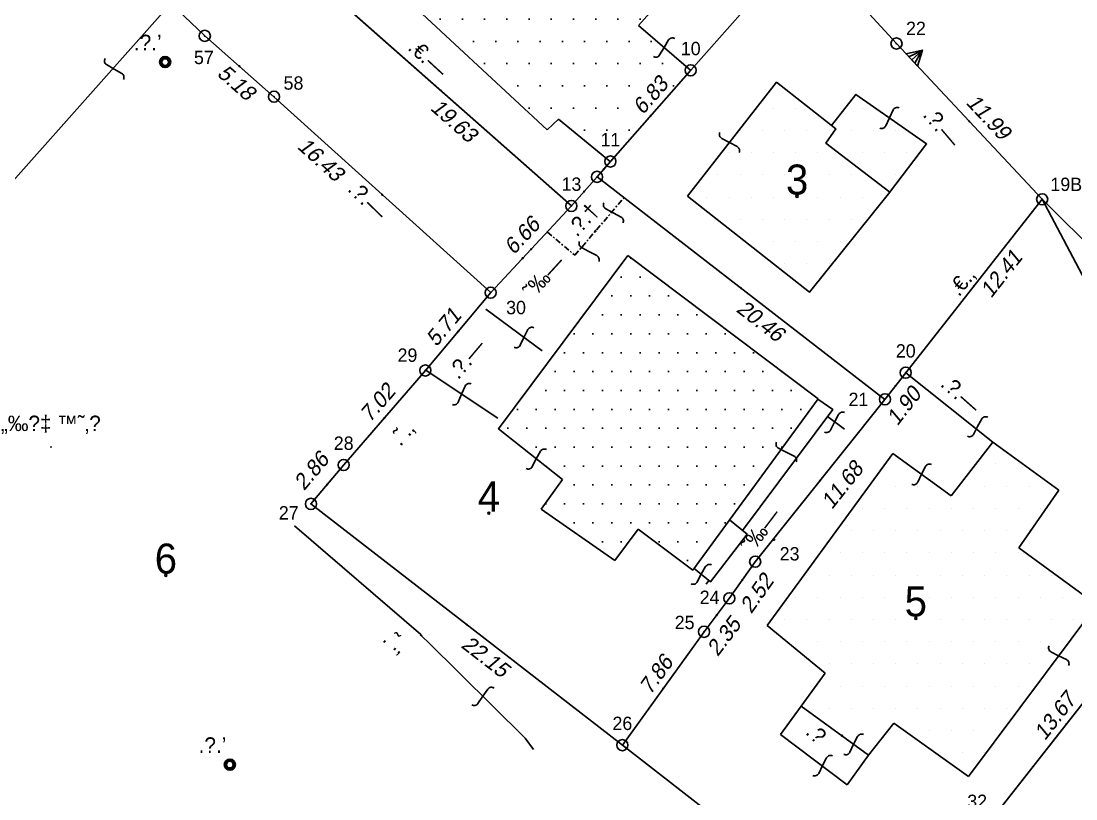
# Model space of a CAD drawing. Header units: millimetres. Extents: x 199486 to 200356, y 746544 to 746866.
# Drawn here: x 200151.8 to 200211.2, y 746710.3 to 746754 of the extents above; entities that cross this region are included whole.
import ezdxf
from ezdxf.enums import TextEntityAlignment as Align

# ---------------------------------------------------------------- set-up
doc = ezdxf.new("R2010")
doc.units = ezdxf.units.MM
doc.header["$LTSCALE"] = 3
doc.linetypes.add('ACAD_ISO10W100', pattern=[18, 12, -3, 0, -3])
doc.linetypes.add('DASHED2', pattern=[0.375, 0.25, -0.125])
for name, color, linetype in [('C1603_1', 7, 'Continuous'), ('C1609_1', 52, 'Continuous'), ('C1611_1', 6, 'Continuous'), ('C1650', 7, 'Continuous'), ('C1650_0_1', 1, 'Continuous'), ('C1660_1', 240, 'Continuous'), ('C1690', 7, 'Continuous'), ('M1916', 9, 'ACAD_ISO10W100'), ('M2200', 80, 'Continuous'), ('M2299', 80, 'Continuous'), ('M2430', 9, 'Continuous'), ('M2602', 9, 'Continuous'), ('M2603', 9, 'Continuous'), ('M2605', 9, 'Continuous'), ('M4402', 9, 'Continuous')]:
    doc.layers.add(name, color=color, linetype=linetype)
doc.styles.add('HANIT_TEXT', font='hebtxt')
doc.styles.add('HEBTXT', font='hebtxt')
doc.styles.add('HEBTXT2', font='HEBTXT')
doc.styles.add('TAZAR_HEBTXT', font='HEBTXT')

# ---------------------------------------------------------------- blocks, each defined once
blk = doc.blocks.new('M2605_P')
at = {"style": 'HANIT_TEXT'}
blk.add_attdef('NAME', text='', height=1.389, rotation=0, dxfattribs=at).set_placement((0, 0.5), align=Align.BOTTOM_CENTER)
blk.add_attdef('HEIGHT', text='', height=1.6, rotation=0, dxfattribs=at).set_placement((0, -1), align=Align.TOP_CENTER)
at = {"style": 'HANIT_TEXT', "flags": 1}
blk.add_attdef('MARK', text='', height=1.6, rotation=0, dxfattribs=at).set_placement((0, -3), align=Align.TOP_CENTER)
blk = doc.blocks.new('C1692')
at = {"color": 255}
blk.add_circle((0, 0), 0.05, dxfattribs=at)
at = {"style": 'HEBTXT2'}
blk.add_attdef('TEXT', text='', height=1.4, dxfattribs=at).set_placement((0, 1.5), align=Align.MIDDLE)
blk = doc.blocks.new('*X70')
at = {"color": 0}
for p, q in [((200198.125, 746738.75), (200198.125, 746738.75)), ((200197.5, 746737.5), (200197.5, 746737.5)), ((200198.75, 746737.5), (200198.75, 746737.5)), ((200200, 746737.5), (200200, 746737.5)), ((200198.125, 746736.25), (200198.125, 746736.25)), ((200199.375, 746736.25), (200199.375, 746736.25)), ((200200.625, 746736.25), (200200.625, 746736.25)), ((200200, 746735), (200200, 746735))]:
    blk.add_line(p, q, dxfattribs=at)
blk = doc.blocks.new('*X72')
at = {"color": 0}
for p, q in [((200195.625, 746721.25), (200195.625, 746721.25)), ((200195, 746720), (200195, 746720))]:
    blk.add_line(p, q, dxfattribs=at)
blk = doc.blocks.new('*X77')
at = {"color": 0}
for p, q in [((200193.125, 746738.75), (200193.125, 746738.75)), ((200194.375, 746738.75), (200194.375, 746738.75)), ((200191.25, 746737.5), (200191.25, 746737.5)), ((200192.5, 746737.5), (200192.5, 746737.5)), ((200193.75, 746737.5), (200193.75, 746737.5)), ((200195, 746737.5), (200195, 746737.5)), ((200196.25, 746737.5), (200196.25, 746737.5)), ((200190.625, 746736.25), (200190.625, 746736.25)), ((200191.875, 746736.25), (200191.875, 746736.25)), ((200193.125, 746736.25), (200193.125, 746736.25)), ((200194.375, 746736.25), (200194.375, 746736.25)), ((200195.625, 746736.25), (200195.625, 746736.25)), ((200190, 746735), (200190, 746735)), ((200191.25, 746735), (200191.25, 746735)), ((200192.5, 746735), (200192.5, 746735)), ((200193.75, 746735), (200193.75, 746735)), ((200195, 746735), (200195, 746735)), ((200196.25, 746735), (200196.25, 746735)), ((200197.5, 746735), (200197.5, 746735)), ((200189.375, 746733.75), (200189.375, 746733.75)), ((200190.625, 746733.75), (200190.625, 746733.75)), ((200191.875, 746733.75), (200191.875, 746733.75)), ((200193.125, 746733.75), (200193.125, 746733.75)), ((200194.375, 746733.75), (200194.375, 746733.75)), ((200195.625, 746733.75), (200195.625, 746733.75)), ((200196.875, 746733.75), (200196.875, 746733.75)), ((200198.125, 746733.75), (200198.125, 746733.75)), ((200199.375, 746733.75), (200199.375, 746733.75)), ((200190, 746732.5), (200190, 746732.5)), ((200191.25, 746732.5), (200191.25, 746732.5)), ((200192.5, 746732.5), (200192.5, 746732.5)), ((200193.75, 746732.5), (200193.75, 746732.5)), ((200195, 746732.5), (200195, 746732.5)), ((200196.25, 746732.5), (200196.25, 746732.5)), ((200197.5, 746732.5), (200197.5, 746732.5)), ((200191.875, 746731.25), (200191.875, 746731.25)), ((200193.125, 746731.25), (200193.125, 746731.25)), ((200194.375, 746731.25), (200194.375, 746731.25)), ((200195.625, 746731.25), (200195.625, 746731.25)), ((200196.875, 746731.25), (200196.875, 746731.25)), ((200193.75, 746730), (200193.75, 746730)), ((200195, 746730), (200195, 746730)), ((200196.25, 746730), (200196.25, 746730))]:
    blk.add_line(p, q, dxfattribs=at)
blk = doc.blocks.new('*X85')
at = {"color": 0}
for p, q in [((200200.625, 746718.75), (200200.625, 746718.75)), ((200205.625, 746718.75), (200205.625, 746718.75)), ((200206.875, 746718.75), (200206.875, 746718.75)), ((200198.75, 746717.5), (200198.75, 746717.5)), ((200200, 746717.5), (200200, 746717.5)), ((200201.25, 746717.5), (200201.25, 746717.5)), ((200203.75, 746717.5), (200203.75, 746717.5)), ((200205, 746717.5), (200205, 746717.5)), ((200206.25, 746717.5), (200206.25, 746717.5)), ((200207.5, 746717.5), (200207.5, 746717.5)), ((200208.75, 746717.5), (200208.75, 746717.5)), ((200198.125, 746716.25), (200198.125, 746716.25)), ((200199.375, 746716.25), (200199.375, 746716.25)), ((200200.625, 746716.25), (200200.625, 746716.25)), ((200201.875, 746716.25), (200201.875, 746716.25)), ((200203.125, 746716.25), (200203.125, 746716.25)), ((200204.375, 746716.25), (200204.375, 746716.25)), ((200205.625, 746716.25), (200205.625, 746716.25)), ((200206.875, 746716.25), (200206.875, 746716.25)), ((200208.125, 746716.25), (200208.125, 746716.25)), ((200197.5, 746715), (200197.5, 746715)), ((200198.75, 746715), (200198.75, 746715)), ((200200, 746715), (200200, 746715)), ((200201.25, 746715), (200201.25, 746715)), ((200202.5, 746715), (200202.5, 746715)), ((200203.75, 746715), (200203.75, 746715)), ((200205, 746715), (200205, 746715)), ((200206.25, 746715), (200206.25, 746715)), ((200207.5, 746715), (200207.5, 746715)), ((200196.875, 746713.75), (200196.875, 746713.75)), ((200198.125, 746713.75), (200198.125, 746713.75)), ((200199.375, 746713.75), (200199.375, 746713.75)), ((200200.625, 746713.75), (200200.625, 746713.75)), ((200201.875, 746713.75), (200201.875, 746713.75)), ((200203.125, 746713.75), (200203.125, 746713.75)), ((200204.375, 746713.75), (200204.375, 746713.75)), ((200205.625, 746713.75), (200205.625, 746713.75)), ((200206.875, 746713.75), (200206.875, 746713.75)), ((200195, 746712.5), (200195, 746712.5)), ((200196.25, 746712.5), (200196.25, 746712.5)), ((200197.5, 746712.5), (200197.5, 746712.5)), ((200198.75, 746712.5), (200198.75, 746712.5)), ((200200, 746712.5), (200200, 746712.5)), ((200201.25, 746712.5), (200201.25, 746712.5)), ((200202.5, 746712.5), (200202.5, 746712.5)), ((200203.75, 746712.5), (200203.75, 746712.5)), ((200205, 746712.5), (200205, 746712.5)), ((200206.25, 746712.5), (200206.25, 746712.5)), ((200207.5, 746712.5), (200207.5, 746712.5)), ((200208.75, 746712.5), (200208.75, 746712.5)), ((200194.375, 746711.25), (200194.375, 746711.25)), ((200195.625, 746711.25), (200195.625, 746711.25)), ((200196.875, 746711.25), (200196.875, 746711.25)), ((200198.125, 746711.25), (200198.125, 746711.25)), ((200199.375, 746711.25), (200199.375, 746711.25)), ((200200.625, 746711.25), (200200.625, 746711.25)), ((200201.875, 746711.25), (200201.875, 746711.25)), ((200203.125, 746711.25), (200203.125, 746711.25)), ((200204.375, 746711.25), (200204.375, 746711.25)), ((200205.625, 746711.25), (200205.625, 746711.25)), ((200206.875, 746711.25), (200206.875, 746711.25)), ((200208.125, 746711.25), (200208.125, 746711.25)), ((200209.375, 746711.25), (200209.375, 746711.25)), ((200210.625, 746711.25), (200210.625, 746711.25)), ((200193.75, 746710), (200193.75, 746710)), ((200195, 746710), (200195, 746710)), ((200196.25, 746710), (200196.25, 746710)), ((200197.5, 746710), (200197.5, 746710)), ((200198.75, 746710), (200198.75, 746710)), ((200200, 746710), (200200, 746710)), ((200201.25, 746710), (200201.25, 746710)), ((200202.5, 746710), (200202.5, 746710)), ((200203.75, 746710), (200203.75, 746710)), ((200205, 746710), (200205, 746710)), ((200206.25, 746710), (200206.25, 746710)), ((200207.5, 746710), (200207.5, 746710)), ((200208.75, 746710), (200208.75, 746710)), ((200210, 746710), (200210, 746710)), ((200194.375, 746708.75), (200194.375, 746708.75)), ((200195.625, 746708.75), (200195.625, 746708.75)), ((200196.875, 746708.75), (200196.875, 746708.75)), ((200198.125, 746708.75), (200198.125, 746708.75)), ((200199.375, 746708.75), (200199.375, 746708.75)), ((200200.625, 746708.75), (200200.625, 746708.75)), ((200201.875, 746708.75), (200201.875, 746708.75)), ((200203.125, 746708.75), (200203.125, 746708.75)), ((200204.375, 746708.75), (200204.375, 746708.75)), ((200205.625, 746708.75), (200205.625, 746708.75)), ((200206.875, 746708.75), (200206.875, 746708.75)), ((200208.125, 746708.75), (200208.125, 746708.75)), ((200209.375, 746708.75), (200209.375, 746708.75)), ((200196.25, 746707.5), (200196.25, 746707.5)), ((200197.5, 746707.5), (200197.5, 746707.5)), ((200198.75, 746707.5), (200198.75, 746707.5)), ((200200, 746707.5), (200200, 746707.5)), ((200201.25, 746707.5), (200201.25, 746707.5)), ((200202.5, 746707.5), (200202.5, 746707.5)), ((200203.75, 746707.5), (200203.75, 746707.5)), ((200205, 746707.5), (200205, 746707.5)), ((200206.25, 746707.5), (200206.25, 746707.5)), ((200207.5, 746707.5), (200207.5, 746707.5)), ((200208.75, 746707.5), (200208.75, 746707.5)), ((200195.625, 746706.25), (200195.625, 746706.25)), ((200196.875, 746706.25), (200196.875, 746706.25)), ((200198.125, 746706.25), (200198.125, 746706.25)), ((200199.375, 746706.25), (200199.375, 746706.25)), ((200200.625, 746706.25), (200200.625, 746706.25)), ((200201.875, 746706.25), (200201.875, 746706.25)), ((200203.125, 746706.25), (200203.125, 746706.25)), ((200204.375, 746706.25), (200204.375, 746706.25)), ((200205.625, 746706.25), (200205.625, 746706.25)), ((200206.875, 746706.25), (200206.875, 746706.25)), ((200196.25, 746705), (200196.25, 746705)), ((200197.5, 746705), (200197.5, 746705)), ((200198.75, 746705), (200198.75, 746705)), ((200200, 746705), (200200, 746705)), ((200201.25, 746705), (200201.25, 746705)), ((200202.5, 746705), (200202.5, 746705)), ((200203.75, 746705), (200203.75, 746705)), ((200205, 746705), (200205, 746705)), ((200206.25, 746705), (200206.25, 746705)), ((200198.125, 746703.75), (200198.125, 746703.75)), ((200200.625, 746703.75), (200200.625, 746703.75)), ((200201.875, 746703.75), (200201.875, 746703.75)), ((200203.125, 746703.75), (200203.125, 746703.75)), ((200204.375, 746703.75), (200204.375, 746703.75)), ((200205.625, 746703.75), (200205.625, 746703.75)), ((200202.5, 746702.5), (200202.5, 746702.5)), ((200203.75, 746702.5), (200203.75, 746702.5)), ((200205, 746702.5), (200205, 746702.5))]:
    blk.add_line(p, q, dxfattribs=at)
blk = doc.blocks.new('*X31')
at = {"color": 0}
for p, q in [((200198.125, 746738.75), (200198.125, 746738.75)), ((200197.5, 746737.5), (200197.5, 746737.5)), ((200198.75, 746737.5), (200198.75, 746737.5)), ((200200, 746737.5), (200200, 746737.5)), ((200198.125, 746736.25), (200198.125, 746736.25)), ((200199.375, 746736.25), (200199.375, 746736.25)), ((200200.625, 746736.25), (200200.625, 746736.25)), ((200200, 746735), (200200, 746735))]:
    blk.add_line(p, q, dxfattribs=at)
blk = doc.blocks.new('*X33')
at = {"color": 0}
for p, q in [((200195.625, 746721.25), (200195.625, 746721.25)), ((200195, 746720), (200195, 746720))]:
    blk.add_line(p, q, dxfattribs=at)
blk = doc.blocks.new('*X35')
at = {"color": 0}
for p, q in [((200193.125, 746738.75), (200193.125, 746738.75)), ((200194.375, 746738.75), (200194.375, 746738.75)), ((200191.25, 746737.5), (200191.25, 746737.5)), ((200192.5, 746737.5), (200192.5, 746737.5)), ((200193.75, 746737.5), (200193.75, 746737.5)), ((200195, 746737.5), (200195, 746737.5)), ((200196.25, 746737.5), (200196.25, 746737.5)), ((200190.625, 746736.25), (200190.625, 746736.25)), ((200191.875, 746736.25), (200191.875, 746736.25)), ((200193.125, 746736.25), (200193.125, 746736.25)), ((200194.375, 746736.25), (200194.375, 746736.25)), ((200195.625, 746736.25), (200195.625, 746736.25)), ((200190, 746735), (200190, 746735)), ((200191.25, 746735), (200191.25, 746735)), ((200192.5, 746735), (200192.5, 746735)), ((200193.75, 746735), (200193.75, 746735)), ((200195, 746735), (200195, 746735)), ((200196.25, 746735), (200196.25, 746735)), ((200197.5, 746735), (200197.5, 746735)), ((200189.375, 746733.75), (200189.375, 746733.75)), ((200190.625, 746733.75), (200190.625, 746733.75)), ((200191.875, 746733.75), (200191.875, 746733.75)), ((200193.125, 746733.75), (200193.125, 746733.75)), ((200194.375, 746733.75), (200194.375, 746733.75)), ((200195.625, 746733.75), (200195.625, 746733.75)), ((200196.875, 746733.75), (200196.875, 746733.75)), ((200198.125, 746733.75), (200198.125, 746733.75)), ((200199.375, 746733.75), (200199.375, 746733.75)), ((200190, 746732.5), (200190, 746732.5)), ((200191.25, 746732.5), (200191.25, 746732.5)), ((200192.5, 746732.5), (200192.5, 746732.5)), ((200193.75, 746732.5), (200193.75, 746732.5)), ((200195, 746732.5), (200195, 746732.5)), ((200196.25, 746732.5), (200196.25, 746732.5)), ((200197.5, 746732.5), (200197.5, 746732.5)), ((200191.875, 746731.25), (200191.875, 746731.25)), ((200193.125, 746731.25), (200193.125, 746731.25)), ((200194.375, 746731.25), (200194.375, 746731.25)), ((200195.625, 746731.25), (200195.625, 746731.25)), ((200196.875, 746731.25), (200196.875, 746731.25)), ((200193.75, 746730), (200193.75, 746730)), ((200195, 746730), (200195, 746730)), ((200196.25, 746730), (200196.25, 746730))]:
    blk.add_line(p, q, dxfattribs=at)
blk = doc.blocks.new('*X42')
at = {"color": 0}
for p, q in [((200200.625, 746718.75), (200200.625, 746718.75)), ((200205.625, 746718.75), (200205.625, 746718.75)), ((200206.875, 746718.75), (200206.875, 746718.75)), ((200198.75, 746717.5), (200198.75, 746717.5)), ((200200, 746717.5), (200200, 746717.5)), ((200201.25, 746717.5), (200201.25, 746717.5)), ((200203.75, 746717.5), (200203.75, 746717.5)), ((200205, 746717.5), (200205, 746717.5)), ((200206.25, 746717.5), (200206.25, 746717.5)), ((200207.5, 746717.5), (200207.5, 746717.5)), ((200208.75, 746717.5), (200208.75, 746717.5)), ((200198.125, 746716.25), (200198.125, 746716.25)), ((200199.375, 746716.25), (200199.375, 746716.25)), ((200200.625, 746716.25), (200200.625, 746716.25)), ((200201.875, 746716.25), (200201.875, 746716.25)), ((200203.125, 746716.25), (200203.125, 746716.25)), ((200204.375, 746716.25), (200204.375, 746716.25)), ((200205.625, 746716.25), (200205.625, 746716.25)), ((200206.875, 746716.25), (200206.875, 746716.25)), ((200208.125, 746716.25), (200208.125, 746716.25)), ((200197.5, 746715), (200197.5, 746715)), ((200198.75, 746715), (200198.75, 746715)), ((200200, 746715), (200200, 746715)), ((200201.25, 746715), (200201.25, 746715)), ((200202.5, 746715), (200202.5, 746715)), ((200203.75, 746715), (200203.75, 746715)), ((200205, 746715), (200205, 746715)), ((200206.25, 746715), (200206.25, 746715)), ((200207.5, 746715), (200207.5, 746715)), ((200196.875, 746713.75), (200196.875, 746713.75)), ((200198.125, 746713.75), (200198.125, 746713.75)), ((200199.375, 746713.75), (200199.375, 746713.75)), ((200200.625, 746713.75), (200200.625, 746713.75)), ((200201.875, 746713.75), (200201.875, 746713.75)), ((200203.125, 746713.75), (200203.125, 746713.75)), ((200204.375, 746713.75), (200204.375, 746713.75)), ((200205.625, 746713.75), (200205.625, 746713.75)), ((200206.875, 746713.75), (200206.875, 746713.75)), ((200195, 746712.5), (200195, 746712.5)), ((200196.25, 746712.5), (200196.25, 746712.5)), ((200197.5, 746712.5), (200197.5, 746712.5)), ((200198.75, 746712.5), (200198.75, 746712.5)), ((200200, 746712.5), (200200, 746712.5)), ((200201.25, 746712.5), (200201.25, 746712.5)), ((200202.5, 746712.5), (200202.5, 746712.5)), ((200203.75, 746712.5), (200203.75, 746712.5)), ((200205, 746712.5), (200205, 746712.5)), ((200206.25, 746712.5), (200206.25, 746712.5)), ((200207.5, 746712.5), (200207.5, 746712.5)), ((200208.75, 746712.5), (200208.75, 746712.5)), ((200194.375, 746711.25), (200194.375, 746711.25)), ((200195.625, 746711.25), (200195.625, 746711.25)), ((200196.875, 746711.25), (200196.875, 746711.25)), ((200198.125, 746711.25), (200198.125, 746711.25)), ((200199.375, 746711.25), (200199.375, 746711.25)), ((200200.625, 746711.25), (200200.625, 746711.25)), ((200201.875, 746711.25), (200201.875, 746711.25)), ((200203.125, 746711.25), (200203.125, 746711.25)), ((200204.375, 746711.25), (200204.375, 746711.25)), ((200205.625, 746711.25), (200205.625, 746711.25)), ((200206.875, 746711.25), (200206.875, 746711.25)), ((200208.125, 746711.25), (200208.125, 746711.25)), ((200209.375, 746711.25), (200209.375, 746711.25)), ((200210.625, 746711.25), (200210.625, 746711.25)), ((200193.75, 746710), (200193.75, 746710)), ((200195, 746710), (200195, 746710)), ((200196.25, 746710), (200196.25, 746710)), ((200197.5, 746710), (200197.5, 746710)), ((200198.75, 746710), (200198.75, 746710)), ((200200, 746710), (200200, 746710)), ((200201.25, 746710), (200201.25, 746710)), ((200202.5, 746710), (200202.5, 746710)), ((200203.75, 746710), (200203.75, 746710)), ((200205, 746710), (200205, 746710)), ((200206.25, 746710), (200206.25, 746710)), ((200207.5, 746710), (200207.5, 746710)), ((200208.75, 746710), (200208.75, 746710)), ((200210, 746710), (200210, 746710)), ((200194.375, 746708.75), (200194.375, 746708.75)), ((200195.625, 746708.75), (200195.625, 746708.75)), ((200196.875, 746708.75), (200196.875, 746708.75)), ((200198.125, 746708.75), (200198.125, 746708.75)), ((200199.375, 746708.75), (200199.375, 746708.75)), ((200200.625, 746708.75), (200200.625, 746708.75)), ((200201.875, 746708.75), (200201.875, 746708.75)), ((200203.125, 746708.75), (200203.125, 746708.75)), ((200204.375, 746708.75), (200204.375, 746708.75)), ((200205.625, 746708.75), (200205.625, 746708.75)), ((200206.875, 746708.75), (200206.875, 746708.75)), ((200208.125, 746708.75), (200208.125, 746708.75)), ((200209.375, 746708.75), (200209.375, 746708.75)), ((200196.25, 746707.5), (200196.25, 746707.5)), ((200197.5, 746707.5), (200197.5, 746707.5)), ((200198.75, 746707.5), (200198.75, 746707.5)), ((200200, 746707.5), (200200, 746707.5)), ((200201.25, 746707.5), (200201.25, 746707.5)), ((200202.5, 746707.5), (200202.5, 746707.5)), ((200203.75, 746707.5), (200203.75, 746707.5)), ((200205, 746707.5), (200205, 746707.5)), ((200206.25, 746707.5), (200206.25, 746707.5)), ((200207.5, 746707.5), (200207.5, 746707.5)), ((200208.75, 746707.5), (200208.75, 746707.5)), ((200195.625, 746706.25), (200195.625, 746706.25)), ((200196.875, 746706.25), (200196.875, 746706.25)), ((200198.125, 746706.25), (200198.125, 746706.25)), ((200199.375, 746706.25), (200199.375, 746706.25)), ((200200.625, 746706.25), (200200.625, 746706.25)), ((200201.875, 746706.25), (200201.875, 746706.25)), ((200203.125, 746706.25), (200203.125, 746706.25)), ((200204.375, 746706.25), (200204.375, 746706.25)), ((200205.625, 746706.25), (200205.625, 746706.25)), ((200206.875, 746706.25), (200206.875, 746706.25)), ((200196.25, 746705), (200196.25, 746705)), ((200197.5, 746705), (200197.5, 746705)), ((200198.75, 746705), (200198.75, 746705)), ((200200, 746705), (200200, 746705)), ((200201.25, 746705), (200201.25, 746705)), ((200202.5, 746705), (200202.5, 746705)), ((200203.75, 746705), (200203.75, 746705)), ((200205, 746705), (200205, 746705)), ((200206.25, 746705), (200206.25, 746705)), ((200198.125, 746703.75), (200198.125, 746703.75)), ((200200.625, 746703.75), (200200.625, 746703.75)), ((200201.875, 746703.75), (200201.875, 746703.75)), ((200203.125, 746703.75), (200203.125, 746703.75)), ((200204.375, 746703.75), (200204.375, 746703.75)), ((200205.625, 746703.75), (200205.625, 746703.75)), ((200202.5, 746702.5), (200202.5, 746702.5)), ((200203.75, 746702.5), (200203.75, 746702.5)), ((200205, 746702.5), (200205, 746702.5))]:
    blk.add_line(p, q, dxfattribs=at)
blk = doc.blocks.new('C1690')
blk.add_lwpolyline([(0.211, 1.231, 0.414214), (-0.119, 0.772), (0.007, 0), (0.154, -0.774, -0.414214), (-0.163, -1.243)], format="xyb")
blk = doc.blocks.new('C1603')
at = {"color": 255}
blk.add_circle((0, 0), 0.1, dxfattribs=at)
at = {"style": 'HEBTXT2', "width": 3}
blk.add_attdef('CROSS', text='', height=4, dxfattribs=at).set_placement((0, 1.5), align=Align.MIDDLE)
at = {"style": 'HEBTXT2'}
blk.add_attdef('PARCEL_NAME', text='', height=2.7, dxfattribs=at).set_placement((0, 1.5), align=Align.MIDDLE)
at = {"style": 'HEBTXT2', "flags": 1}
for tag, p in [('GUSH', (0, -1)), ('PARCEL_STATUS', (0, -2.5)), ('PARCEL_SOURCE', (0, -4)), ('LEGAL_AREA', (0, -5.5)), ('CALC_AREA', (0, -7)), ('PARCEL_PREVIOUS', (0, -8.5)), ('GUSH_PREVIOUS', (0, -10)), ('TABA_PLAN', (0, -11.5)), ('TABA_MIGRASH', (0, -13)), ('TABA_YEUD', (0, -14.5)), ('COMMENT', (0, -16))]:
    blk.add_attdef(tag, text='', height=1, dxfattribs=at).set_placement(p, align=Align.MIDDLE)
blk = doc.blocks.new('M2602_P')
at = {"style": 'HANIT_TEXT'}
blk.add_attdef('NAME', text='', height=1.389, dxfattribs=at).set_placement((0, 0.5), align=Align.BOTTOM_CENTER)
blk.add_attdef('HEIGHT', text='', height=1.6, dxfattribs=at).set_placement((0, -1), align=Align.TOP_CENTER)
at = {"style": 'HANIT_TEXT', "flags": 1}
blk.add_attdef('MARK', text='', height=1.6, dxfattribs=at).set_placement((0, -3), align=Align.TOP_CENTER)
blk = doc.blocks.new('M2603_P')
at = {"style": 'HANIT_TEXT'}
blk.add_attdef('NAME', text='', height=1.389, rotation=0, dxfattribs=at).set_placement((0, 0.5), align=Align.BOTTOM_CENTER)
blk.add_attdef('HEIGHT', text='', height=1.6, rotation=0, dxfattribs=at).set_placement((0, -1), align=Align.TOP_CENTER)
at = {"style": 'HANIT_TEXT', "flags": 1}
blk.add_attdef('MARK', text='', height=1.6, rotation=0, dxfattribs=at).set_placement((0, -3), align=Align.TOP_CENTER)
blk = doc.blocks.new('C1609')
blk.add_circle((0, 0), 0.04)
at = {"style": 'HEBTXT', "width": 10}
blk.add_attdef('CROSS', text='', height=1.4, dxfattribs=at).set_placement((0, 1.5), align=Align.CENTER)
at = {"style": 'HEBTXT'}
for tag in ['LEGAL_LENGTH', 'RADIUS']:
    blk.add_attdef(tag, text='', height=1.4, dxfattribs=at).set_placement((0, 1.5), align=Align.CENTER)
at = {"style": 'HEBTXT', "oblique": 12}
blk.add_attdef('CALC_LENGTH', text='', height=1.4, dxfattribs=at).set_placement((0, -1.5), align=Align.TOP_CENTER)
at = {"style": 'HEBTXT', "flags": 1}
for tag, p in [('LINE_NAME', (0, -4)), ('TOPO', (0, -5.5)), ('COMMENT', (0, -7))]:
    blk.add_attdef(tag, text='', height=1, dxfattribs=at).set_placement(p, align=Align.MIDDLE_CENTER)
blk = doc.blocks.new('M1502_P')
at = {"color": 255}
blk.add_point((0, 0), dxfattribs=at)
at = {"style": 'HANIT_TEXT', "flags": 1}
blk.add_attdef('NAME', text='', height=1.6, dxfattribs=at).set_placement((0, 0.5), align=Align.BOTTOM_CENTER)
at = {"style": 'HANIT_TEXT'}
blk.add_attdef('HEIGHT', text='', height=1.6, dxfattribs=at).set_placement((0, -1), align=Align.TOP_CENTER)
at = {"style": 'HANIT_TEXT', "flags": 1}
blk.add_attdef('MARK', text='', height=1.6, dxfattribs=at).set_placement((0, -3), align=Align.TOP_CENTER)
blk = doc.blocks.new('C1650_PLT')
for p, q in [((-0.043, 1.135), (-0.404, 0)), ((0, 1.21), (0, 0)), ((0.039, 1.122), (0.374, 0))]:
    blk.add_line(p, q)
blk.add_lwpolyline([(0.75, 0), (0, 1.299), (-0.75, 0)], close=True)
blk = doc.blocks.new('M4402_E')
for radius in [0.5, 0.45, 0.4, 0.35, 0.3]:
    blk.add_circle((0, 0), radius)
at = {"style": 'HANIT_TEXT'}
for tag, p in [('NAME', (0, -1)), ('HEIGHT', (0, -2.5))]:
    blk.add_attdef(tag, text='', height=1, dxfattribs=at).set_placement(p, align=Align.TOP_CENTER)
blk.add_attdef('DESC', text='', height=1, dxfattribs=at).set_placement((-1, -4), align=Align.TOP_RIGHT)
blk.add_attdef('MARK', text='', height=1, dxfattribs=at).set_placement((0, -4), align=Align.TOP_LEFT)
at = {"style": 'HANIT_TEXT', "flags": 1}
for tag, p in [('OWNER', (0, -5.5)), ('TYPE', (0, -7))]:
    blk.add_attdef(tag, text='', height=1, dxfattribs=at).set_placement(p, align=Align.TOP_CENTER)
blk = doc.blocks.new('C1611')
blk.add_circle((0, 0), 0.5)
at = {"color": 255}
blk.add_point((0, 0), dxfattribs=at)
at = {"style": 'HEBTXT2'}
blk.add_attdef('POINT_NAME', text='', height=1.5, dxfattribs=at).set_placement((0, 1.5), align=Align.BOTTOM_CENTER)
blk.add_attdef('MARK_DESC', text='', height=1.2, dxfattribs=at).set_placement((2, 0), align=Align.MIDDLE_LEFT)
at = {"style": 'HEBTXT2', "flags": 1}
for tag, p in [('MARK', (0, -2)), ('CLASS', (0, -3.5)), ('SOURCE', (0, -5)), ('TOPO', (0, -6.5)), ('HEIGHT', (0, -8)), ('COMMENT', (0, -9.5))]:
    blk.add_attdef(tag, text='', height=1, dxfattribs=at).set_placement(p, align=Align.MIDDLE)

msp = doc.modelspace()

# ---------------------------------------------------------------- hatches: boundary and pattern name
at = {"layer": 'M2200'}
h = msp.add_hatch(dxfattribs=at)
h.set_pattern_fill('DOTS', color=256, scale=17)
h.set_pattern_definition([(0, (1.0367, 10.3738), (0.53125, 1.0625), [0, -1.0625])])
h.paths.add_polyline_path([(200185.977, 746740.844), (200196.667, 746732.784), (200189.627, 746723.154), (200186.547, 746725.454), (200185.247, 746723.694), (200181.103, 746726.579), (200182.295, 746728.239), (200178.687, 746731.094)])
at = {"layer": 'M2299'}
h = msp.add_hatch(dxfattribs=at)
h.set_pattern_fill('DOTS', color=256, scale=20)
h.set_pattern_definition([(0, (1.0367, 10.3738), (0.625, 1.25), [0, -1.25])])
h.paths.add_polyline_path([(200190.697, 746758.404), (200178.677, 746768.684), (200174.587, 746764.214), (200173.527, 746764.994), (200171.797, 746762.944), (200172.757, 746761.984), (200171.252, 746760.253), (200171.254, 746760.252), (200171.252, 746760.253), (200169.858, 746758.651), (200181.437, 746747.894), (200182.077, 746748.504), (200184.753, 746746.311, -0.39743), (200185.179, 746746.366), (200189.292, 746751.007, -0.199936), (200189.2, 746751.229, -0.180506), (200189.276, 746751.433), (200186.577, 746753.774)])
h.paths.add_polyline_path([(200178.964, 746761.303), (200180.422, 746761.303), (200180.422, 746763.178), (200178.964, 746763.178)], flags=24)
h.paths.add_polyline_path([(200184.176, 746747.358), (200185.73, 746747.358), (200185.73, 746748.483), (200184.176, 746748.483)], flags=24)
h.paths.add_polyline_path([(200186.546, 746748.181), (200188.318, 746750.189), (200187.475, 746750.934), (200185.702, 746748.926)], flags=24)

# ---------------------------------------------------------------- linework, layer by layer
at = {"layer": 'C1650_0_1'}
for p, q in [((200195.849, 746758.436), (200201.077, 746752.754)), ((200201.077, 746752.754), (200209.271, 746743.999)), ((200218.381, 746726.749), (200209.271, 746743.999))]:
    msp.add_line(p, q, dxfattribs=at)
at = {"layer": 'C1660_1'}
for p, q in [((200195.849, 746758.436), (200189.506, 746751.249)), ((200182.797, 746743.624), (200168.084, 746756.624)), ((200160.271, 746754.999), (200162.177, 746753.186)), ((200162.177, 746753.186), (200166.067, 746749.764)), ((200189.506, 746751.249), (200184.99, 746746.124)), ((200166.067, 746749.764), (200178.256, 746738.749)), ((200184.99, 746746.124), (200184.24, 746745.259)), ((200184.24, 746745.259), (200182.797, 746743.624)), ((200200.427, 746732.749), (200184.24, 746745.259)), ((200201.599, 746734.249), (200209.271, 746743.999)), ((200182.797, 746743.624), (200178.256, 746738.749)), ((200178.256, 746738.749), (200174.584, 746734.374)), ((200174.584, 746734.374), (200169.99, 746729.061)), ((200200.427, 746732.749), (200201.599, 746734.249)), ((200200.427, 746732.749), (200193.131, 746723.624)), ((200168.146, 746726.874), (200169.99, 746729.061)), ((200185.662, 746713.311), (200168.146, 746726.874)), ((200193.131, 746723.624), (200191.677, 746721.561)), ((200191.677, 746721.561), (200190.257, 746719.684)), ((200185.662, 746713.311), (200190.257, 746719.684)), ((200206.412, 746709.124), (200214.849, 746719.874)), ((200200.834, 746701.561), (200185.662, 746713.311))]:
    msp.add_line(p, q, dxfattribs=at)
at = {"layer": 'M1916', "ltscale": 0.009}
for p, q in [((200182.987, 746740.854), (200185.755, 746744.087)), ((200181.443, 746742.151), (200182.987, 746740.854))]:
    msp.add_line(p, q, dxfattribs=at)
at = {"layer": 'M2200'}
for p, q in [((200169.858, 746758.651), (200181.437, 746747.894)), ((200186.577, 746753.774), (200190.697, 746758.404)), ((200189.512, 746751.229), (200186.577, 746753.774)), ((200181.437, 746747.894), (200182.077, 746748.504)), ((200182.077, 746748.504), (200184.995, 746746.113)), ((200185.977, 746740.844), (200196.667, 746732.784)), ((200196.667, 746732.784), (200189.627, 746723.154)), ((200206.487, 746730.344), (200204.147, 746727.324)), ((200210.207, 746727.654), (200206.487, 746730.344)), ((200200.867, 746729.714), (200193.807, 746720.044)), ((200204.147, 746727.324), (200200.867, 746729.714)), ((200182.295, 746728.239), (200181.103, 746726.579)), ((200207.967, 746724.404), (200210.207, 746727.654)), ((200185.247, 746723.694), (200181.103, 746726.579)), ((200186.547, 746725.454), (200185.247, 746723.694)), ((200189.627, 746723.154), (200186.547, 746725.454)), ((200212.337, 746721.204), (200207.967, 746724.404)), ((200190.377, 746722.364), (200190.533, 746722.569)), ((200205.137, 746711.554), (200212.337, 746721.204)), ((200193.807, 746720.044), (200197.067, 746717.364)), ((200197.067, 746717.364), (200195.719, 746715.511)), ((200195.719, 746715.511), (200194.554, 746713.905)), ((200195.719, 746715.511), (200199.511, 746712.742)), ((200199.511, 746712.742), (200200.921, 746714.552)), ((200200.921, 746714.552), (200205.137, 746711.554)), ((200194.554, 746713.905), (200198.303, 746711.082)), ((200198.303, 746711.082), (200199.511, 746712.742))]:
    msp.add_line(p, q, dxfattribs=at)
for points in [[(200189.317, 746744.174), (200194.337, 746750.574), (200197.667, 746747.954), (200197.107, 746747.144), (200200.707, 746744.394), (200196.177, 746738.774), (200189.317, 746744.174)], [(200189.317, 746744.174), (200194.337, 746750.574), (200197.667, 746747.954), (200197.107, 746747.144), (200200.707, 746744.394), (200196.177, 746738.774), (200189.317, 746744.174)], [(200197.415, 746748.151), (200198.797, 746749.894), (200202.767, 746747.114), (200200.687, 746744.374)], [(200197.415, 746748.151), (200198.797, 746749.894), (200202.767, 746747.114), (200200.687, 746744.374)], [(200182.295, 746728.239), (200178.687, 746731.094), (200185.977, 746740.844)], [(200192.416, 746725.386), (200197.497, 746732.174), (200196.65, 746732.76)], [(200192.416, 746725.386), (200197.497, 746732.174), (200196.65, 746732.76)], [(200191.69, 746725.976), (200192.677, 746725.174), (200190.627, 746722.494), (200189.695, 746723.247)], [(200191.69, 746725.976), (200192.677, 746725.174), (200190.627, 746722.494), (200189.695, 746723.247)]]:
    msp.add_lwpolyline(points, dxfattribs=at)
at = {"layer": 'M2602'}
for p, q in [((200181.147, 746735.484), (200177.987, 746737.814)), ((200174.577, 746734.404), (200178.667, 746731.694)), ((200198.157, 746731.074), (200197.206, 746731.785))]:
    msp.add_line(p, q, dxfattribs=at)
at = {"layer": 'M2602', "flags": 128}
msp.add_lwpolyline([(200182.797, 746743.624), (200168.084, 746756.624)], dxfattribs=at)
at = {"layer": 'M2602', "elevation": 100, "flags": 128}
for points in [[(200209.271, 746743.999), (200201.599, 746734.249)], [(200182.797, 746743.624), (200178.256, 746738.749)], [(200174.584, 746734.374), (200169.99, 746729.061)], [(200200.427, 746732.749), (200193.131, 746723.624)], [(200219.302, 746725.749), (200214.849, 746719.874), (200206.412, 746709.124)]]:
    msp.add_lwpolyline(points, dxfattribs=at)
at = {"layer": 'M2603'}
for p, q in [((200167.226, 746725.632), (200174.337, 746719.534)), ((200174.707, 746719.134), (200174.297, 746719.504)), ((200174.337, 746719.534), (200174.407, 746719.454)), ((200180.197, 746713.704), (200174.707, 746719.134)), ((200180.667, 746713.064), (200180.197, 746713.704))]:
    msp.add_line(p, q, dxfattribs=at)
at = {"layer": 'M2605'}
for p, q in [((200160.271, 746754.999), (200133.568, 746725.061)), ((200222.767, 746730.537), (200209.271, 746743.999)), ((200201.599, 746734.249), (200206.487, 746730.344))]:
    msp.add_line(p, q, dxfattribs=at)
at = {"layer": 'M2605', "flags": 128}
for points in [[(200209.271, 746743.999), (200201.077, 746752.754)], [(200166.067, 746749.764), (200178.256, 746738.749)]]:
    msp.add_lwpolyline(points, dxfattribs=at)

# ---------------------------------------------------------------- block references
at = {"layer": 'C1603_1'}
ref = msp.add_blockref('C1603', (200195.489, 746744.17), dxfattribs=dict(at, xscale=0.6250000000000002, yscale=0.6250000000000002, zscale=0.6250000000000002))
ref.add_attrib('PARCEL_NAME', '3', dxfattribs={"layer": '0', "height": 1.688, "style": 'TAZAR_HEBTXT'}).set_placement((200195.489, 746745.108), align=Align.MIDDLE)
ref = msp.add_blockref('C1603', (200178.153, 746726.351), dxfattribs=dict(at, xscale=0.6250000000000002, yscale=0.6250000000000002, zscale=0.6250000000000002))
ref.add_attrib('PARCEL_NAME', '4', dxfattribs={"layer": '0', "height": 1.688, "style": 'TAZAR_HEBTXT'}).set_placement((200178.153, 746727.289), align=Align.MIDDLE)
ref = msp.add_blockref('C1603', (200159.988, 746722.861), dxfattribs=dict(at, xscale=0.6250000000000002, yscale=0.6250000000000002, zscale=0.6250000000000002))
ref.add_attrib('PARCEL_NAME', '6', dxfattribs={"layer": '0', "height": 1.688, "style": 'TAZAR_HEBTXT'}).set_placement((200159.988, 746723.798), align=Align.MIDDLE)
ref = msp.add_blockref('C1603', (200202.165, 746720.441), dxfattribs=dict(at, xscale=0.6250000000000002, yscale=0.6250000000000002, zscale=0.6250000000000002))
ref.add_attrib('PARCEL_NAME', '5', dxfattribs={"layer": '0', "height": 1.688, "style": 'TAZAR_HEBTXT'}).set_placement((200202.165, 746721.379), align=Align.MIDDLE)
at = {"layer": 'C1609_1', "linetype": 'DASHED2'}
ref = msp.add_blockref('C1609', (200164.122, 746751.475), dxfattribs=dict(at, xscale=0.625, yscale=0.625, zscale=0.625, rotation=318.6536507753427))
ref.add_attrib('CALC_LENGTH', '5.18', dxfattribs={"layer": '0', "height": 0.875, "rotation": 318.65365, "style": 'HEBTXT2', "oblique": 12}).set_placement((200164.248, 746750.9), align=Align.TOP_CENTER)
ref = msp.add_blockref('C1609', (200187.248, 746748.686), dxfattribs=dict(at, xscale=0.625, yscale=0.625, zscale=0.625, rotation=48.61632954981646))
ref.add_attrib('CALC_LENGTH', '6.83', dxfattribs={"layer": '0', "height": 0.875, "rotation": 408.61633, "style": 'HEBTXT2', "oblique": 12}).set_placement((200186.901, 746750.134), align=Align.TOP_CENTER)
ref = msp.add_blockref('C1609', (200175.44, 746750.124), dxfattribs=dict(at, xscale=0.625, yscale=0.625, zscale=0.625, rotation=318.5372681439792))
ref.add_attrib('CALC_LENGTH', '19.63', dxfattribs={"layer": '0', "height": 0.875, "rotation": 318.53727, "style": 'HEBTXT2', "oblique": 12}).set_placement((200176.485, 746748.754), align=Align.TOP_CENTER)
ref = msp.add_blockref('C1609', (200205.174, 746748.376), dxfattribs=dict(at, xscale=0.6250000000000002, yscale=0.6250000000000002, zscale=0.6250000000000002, rotation=313.1056374198827))
ref.add_attrib('CALC_LENGTH', '11.99', dxfattribs={"layer": '0', "height": 0.875, "rotation": 313.10564, "style": 'HEBTXT2', "oblique": 12}).set_placement((200206.582, 746748.931), align=Align.TOP_CENTER)
ref = msp.add_blockref('C1609', (200172.161, 746744.256), dxfattribs=dict(at, xscale=0.625, yscale=0.625, zscale=0.625, rotation=317.8959268080287))
ref.add_attrib('CALC_LENGTH', '16.43', dxfattribs={"layer": '0', "height": 0.875, "rotation": 317.89593, "style": 'HEBTXT2', "oblique": 12}).set_placement((200169, 746746.569), align=Align.TOP_CENTER)
at = {"layer": 'C1609_1', "linetype": 'DASHED2', "xscale": 0.625, "yscale": 0.625, "zscale": 0.625}
for p, rotation in [((200184.615, 746745.691), 49.09754086260251), ((200183.518, 746744.441), 48.55456010495986)]:
    msp.add_blockref('C1609', p, dxfattribs=dict(at, rotation=rotation))
at = {"layer": 'C1609_1', "linetype": 'DASHED2'}
ref = msp.add_blockref('C1609', (200180.526, 746741.186), dxfattribs=dict(at, xscale=0.625, yscale=0.625, zscale=0.625, rotation=47.03025911016744))
ref.add_attrib('CALC_LENGTH', '6.66', dxfattribs={"layer": '0', "height": 0.875, "rotation": 407.03026, "style": 'HEBTXT2', "oblique": 12}).set_placement((200179.685, 746742.258), align=Align.TOP_CENTER)
ref = msp.add_blockref('C1609', (200205.435, 746739.124), dxfattribs=dict(at, xscale=0.625, yscale=0.625, zscale=0.625, rotation=51.80215373325761))
ref.add_attrib('CALC_LENGTH', '12.41', dxfattribs={"layer": '0', "height": 0.875, "rotation": 411.80215, "style": 'HEBTXT2', "oblique": 12}).set_placement((200206.614, 746740.081), align=Align.TOP_CENTER)
ref = msp.add_blockref('C1609', (200192.334, 746739.004), dxfattribs=dict(at, xscale=0.625, yscale=0.625, zscale=0.625, rotation=322.3022655388836))
ref.add_attrib('CALC_LENGTH', '20.46', dxfattribs={"layer": '0', "height": 0.875, "rotation": 322.30227, "style": 'HEBTXT2', "oblique": 12}).set_placement((200193.705, 746737.521), align=Align.TOP_CENTER)
ref = msp.add_blockref('C1609', (200176.42, 746736.561), dxfattribs=dict(at, xscale=0.625, yscale=0.625, zscale=0.625, rotation=49.99355189218136))
ref.add_attrib('CALC_LENGTH', '5.71', dxfattribs={"layer": '0', "height": 0.875, "rotation": 409.99355, "style": 'HEBTXT2', "oblique": 12}).set_placement((200175.258, 746737.1), align=Align.TOP_CENTER)
ref = msp.add_blockref('C1609', (200172.287, 746731.718), dxfattribs=dict(at, xscale=0.625, yscale=0.625, zscale=0.625, rotation=49.14952674492121))
ref.add_attrib('CALC_LENGTH', '7.02', dxfattribs={"layer": '0', "height": 0.875, "rotation": 409.14953, "style": 'HEBTXT2', "oblique": 12}).set_placement((200171.552, 746732.847), align=Align.TOP_CENTER)
ref = msp.add_blockref('C1609', (200201.013, 746733.499), dxfattribs=dict(at, xscale=0.625, yscale=0.625, zscale=0.625, rotation=52.00067456877324))
ref.add_attrib('CALC_LENGTH', '1.90', dxfattribs={"layer": '0', "height": 0.875, "rotation": 412.00067, "style": 'HEBTXT2', "oblique": 12}).set_placement((200201.137, 746732.651), align=Align.TOP_CENTER)
ref = msp.add_blockref('C1609', (200169.068, 746727.968), dxfattribs=dict(at, xscale=0.625, yscale=0.625, zscale=0.625, rotation=49.8746621051405))
ref.add_attrib('CALC_LENGTH', '2.86', dxfattribs={"layer": '0', "height": 0.875, "rotation": 409.87466, "style": 'HEBTXT2', "oblique": 12}).set_placement((200167.823, 746729.008), align=Align.TOP_CENTER)
ref = msp.add_blockref('C1609', (200196.779, 746728.186), dxfattribs=dict(at, xscale=0.625, yscale=0.625, zscale=0.625, rotation=51.35244552878335))
ref.add_attrib('CALC_LENGTH', '11.68', dxfattribs={"layer": '0', "height": 0.875, "rotation": 411.35245, "style": 'HEBTXT2', "oblique": 12}).set_placement((200197.676, 746728.205), align=Align.TOP_CENTER)
ref = msp.add_blockref('C1609', (200192.404, 746722.593), dxfattribs=dict(at, xscale=0.625, yscale=0.625, zscale=0.625, rotation=54.83217164345227))
ref.add_attrib('CALC_LENGTH', '2.52', dxfattribs={"layer": '0', "height": 0.875, "rotation": 414.83217, "style": 'HEBTXT2', "oblique": 12}).set_placement((200192.851, 746722.089), align=Align.TOP_CENTER)
ref = msp.add_blockref('C1609', (200190.967, 746720.623), dxfattribs=dict(at, xscale=0.625, yscale=0.625, zscale=0.625, rotation=52.88723021119505))
ref.add_attrib('CALC_LENGTH', '2.35', dxfattribs={"layer": '0', "height": 0.875, "rotation": 412.88723, "style": 'HEBTXT2', "oblique": 12}).set_placement((200191.011, 746719.684), align=Align.TOP_CENTER)
ref = msp.add_blockref('C1609', (200176.904, 746720.093), dxfattribs=dict(at, xscale=0.625, yscale=0.625, zscale=0.625, rotation=322.2490317665616))
ref.add_attrib('CALC_LENGTH', '22.15', dxfattribs={"layer": '0', "height": 0.875, "rotation": 322.24903, "style": 'HEBTXT2', "oblique": 12}).set_placement((200178.23, 746718.643), align=Align.TOP_CENTER)
ref = msp.add_blockref('C1609', (200187.959, 746716.498), dxfattribs=dict(at, xscale=0.625, yscale=0.625, zscale=0.625, rotation=54.2058673929233))
ref.add_attrib('CALC_LENGTH', '7.86', dxfattribs={"layer": '0', "height": 0.875, "rotation": 414.20587, "style": 'HEBTXT2', "oblique": 12}).set_placement((200187.194, 746717.536), align=Align.TOP_CENTER)
ref = msp.add_blockref('C1609', (200210.63, 746714.499), dxfattribs=dict(at, xscale=0.625, yscale=0.625, zscale=0.625, rotation=51.87220869363396))
ref.add_attrib('CALC_LENGTH', '13.67', dxfattribs={"layer": '0', "height": 0.875, "rotation": 411.87221, "style": 'HEBTXT2', "oblique": 12}).set_placement((200209.636, 746715.213), align=Align.TOP_CENTER)
at = {"layer": 'C1611_1', "linetype": 'DASHED2'}
ref = msp.add_blockref('C1611', (200201.077, 746752.754, 200), dxfattribs=dict(at, xscale=0.625, yscale=0.625, zscale=0.625))
ref.add_attrib('POINT_NAME', '22', dxfattribs={"layer": '0', "height": 0.75, "style": 'HEBTXT2'}).set_placement((200202.173, 746753.007, 200), align=Align.BOTTOM_CENTER)
ref = msp.add_blockref('C1611', (200162.177, 746753.186, 200), dxfattribs=dict(at, xscale=0.625, yscale=0.625, zscale=0.625))
ref.add_attrib('POINT_NAME', '57', dxfattribs={"layer": '0', "height": 0.75, "style": 'HEBTXT2'}).set_placement((200162.128, 746751.372, 200), align=Align.BOTTOM_CENTER)
ref = msp.add_blockref('C1611', (200189.506, 746751.249, 200), dxfattribs=dict(at, xscale=0.625, yscale=0.625, zscale=0.625))
ref.add_attrib('POINT_NAME', '10', dxfattribs={"layer": '0', "height": 0.75, "style": 'HEBTXT2'}).set_placement((200189.506, 746751.874, 200), align=Align.BOTTOM_CENTER)
ref = msp.add_blockref('C1611', (200166.067, 746749.764, 200), dxfattribs=dict(at, xscale=0.625, yscale=0.625, zscale=0.625))
ref.add_attrib('POINT_NAME', '58', dxfattribs={"layer": '0', "height": 0.75, "style": 'HEBTXT2'}).set_placement((200167.165, 746749.935, 200), align=Align.BOTTOM_CENTER)
ref = msp.add_blockref('C1611', (200184.99, 746746.124, 200), dxfattribs=dict(at, xscale=0.625, yscale=0.625, zscale=0.625))
ref.add_attrib('POINT_NAME', '11', dxfattribs={"layer": '0', "height": 0.75, "style": 'HEBTXT2'}).set_placement((200184.99, 746746.749, 200), align=Align.BOTTOM_CENTER)
at = {"layer": 'C1611_1', "linetype": 'DASHED2', "xscale": 0.625, "yscale": 0.625, "zscale": 0.625}
msp.add_blockref('C1611', (200184.24, 746745.259, 200), dxfattribs=at)
at = {"layer": 'C1611_1', "linetype": 'DASHED2'}
ref = msp.add_blockref('C1611', (200182.797, 746743.624, 200), dxfattribs=dict(at, xscale=0.625, yscale=0.625, zscale=0.625))
ref.add_attrib('POINT_NAME', '13', dxfattribs={"layer": '0', "height": 0.75, "style": 'HEBTXT2'}).set_placement((200182.797, 746744.249, 200), align=Align.BOTTOM_CENTER)
ref = msp.add_blockref('C1611', (200209.271, 746743.999, 200), dxfattribs=dict(at, xscale=0.625, yscale=0.625, zscale=0.625))
ref.add_attrib('POINT_NAME', '19B', dxfattribs={"layer": '0', "height": 0.75, "style": 'HEBTXT2'}).set_placement((200210.626, 746744.239, 200), align=Align.BOTTOM_CENTER)
ref = msp.add_blockref('C1611', (200178.256, 746738.749, 200), dxfattribs=dict(at, xscale=0.625, yscale=0.625, zscale=0.625))
ref.add_attrib('POINT_NAME', '30', dxfattribs={"layer": '0', "height": 0.75, "style": 'HEBTXT2'}).set_placement((200179.682, 746737.313, 200), align=Align.BOTTOM_CENTER)
ref = msp.add_blockref('C1611', (200174.584, 746734.374, 200), dxfattribs=dict(at, xscale=0.625, yscale=0.625, zscale=0.625))
ref.add_attrib('POINT_NAME', '29', dxfattribs={"layer": '0', "height": 0.75, "style": 'HEBTXT2'}).set_placement((200173.576, 746734.635, 200), align=Align.BOTTOM_CENTER)
ref = msp.add_blockref('C1611', (200201.599, 746734.249, 200), dxfattribs=dict(at, xscale=0.625, yscale=0.625, zscale=0.625))
ref.add_attrib('POINT_NAME', '20', dxfattribs={"layer": '0', "height": 0.75, "style": 'HEBTXT2'}).set_placement((200201.599, 746734.874, 200), align=Align.BOTTOM_CENTER)
ref = msp.add_blockref('C1611', (200200.427, 746732.749, 200), dxfattribs=dict(at, xscale=0.625, yscale=0.625, zscale=0.625))
ref.add_attrib('POINT_NAME', '21', dxfattribs={"layer": '0', "height": 0.75, "style": 'HEBTXT2'}).set_placement((200198.938, 746732.148, 200), align=Align.BOTTOM_CENTER)
ref = msp.add_blockref('C1611', (200169.99, 746729.061, 200), dxfattribs=dict(at, xscale=0.625, yscale=0.625, zscale=0.625))
ref.add_attrib('POINT_NAME', '28', dxfattribs={"layer": '0', "height": 0.75, "style": 'HEBTXT2'}).set_placement((200169.99, 746729.686, 200), align=Align.BOTTOM_CENTER)
ref = msp.add_blockref('C1611', (200168.146, 746726.874, 200), dxfattribs=dict(at, xscale=0.625, yscale=0.625, zscale=0.625))
ref.add_attrib('POINT_NAME', '27', dxfattribs={"layer": '0', "height": 0.75, "style": 'HEBTXT2'}).set_placement((200166.899, 746725.771, 200), align=Align.BOTTOM_CENTER)
ref = msp.add_blockref('C1611', (200193.131, 746723.624, 200), dxfattribs=dict(at, xscale=0.625, yscale=0.625, zscale=0.625))
ref.add_attrib('POINT_NAME', '23', dxfattribs={"layer": '0', "height": 0.75, "style": 'HEBTXT2'}).set_placement((200195.067, 746723.468, 200), align=Align.BOTTOM_CENTER)
ref = msp.add_blockref('C1611', (200191.677, 746721.561, 200), dxfattribs=dict(at, xscale=0.625, yscale=0.625, zscale=0.625))
ref.add_attrib('POINT_NAME', '24', dxfattribs={"layer": '0', "height": 0.75, "style": 'HEBTXT2'}).set_placement((200190.569, 746721.021, 200), align=Align.BOTTOM_CENTER)
ref = msp.add_blockref('C1611', (200190.257, 746719.684, 200), dxfattribs=dict(at, xscale=0.625, yscale=0.625, zscale=0.625))
ref.add_attrib('POINT_NAME', '25', dxfattribs={"layer": '0', "height": 0.75, "style": 'HEBTXT2'}).set_placement((200189.164, 746719.607, 200), align=Align.BOTTOM_CENTER)
ref = msp.add_blockref('C1611', (200185.662, 746713.311, 200), dxfattribs=dict(at, xscale=0.625, yscale=0.625, zscale=0.625))
ref.add_attrib('POINT_NAME', '26', dxfattribs={"layer": '0', "height": 0.75, "style": 'HEBTXT2'}).set_placement((200185.662, 746713.936, 200), align=Align.BOTTOM_CENTER)
ref = msp.add_blockref('C1611', (200206.412, 746709.124, 200), dxfattribs=dict(at, xscale=0.625, yscale=0.625, zscale=0.625))
ref.add_attrib('POINT_NAME', '32', dxfattribs={"layer": '0', "height": 0.75, "style": 'HEBTXT2'}).set_placement((200205.615, 746709.552, 200), align=Align.BOTTOM_CENTER)
at = {"layer": 'C1650', "linetype": 'DASHED2', "xscale": 0.6250000000000002, "yscale": 0.6250000000000002, "zscale": 0.6250000000000002, "rotation": 313.1056374198827}
msp.add_blockref('C1650_PLT', (200201.942, 746751.829), dxfattribs=at)
at = {"layer": 'C1690'}
for p, xscale, yscale, zscale, rotation in [((200188, 746752.54), 0.625, 0.625, 0.625, 319.0718138942399), ((200157.073, 746751.313), 0.6250000000000007, 0.6250000000000007, 0.6250000000000007, 49.82230811098236), ((200200.672, 746748.58), 0.6250000000000001, 0.6250000000000001, 0.6250000000000001, 324.9982949162957), ((200191.676, 746747.182), 0.6250000000000002, 0.6250000000000002, 0.6250000000000002, 51.8902495341457), ((200185.149, 746743.225), 0.6250000000000002, 0.6250000000000002, 0.6250000000000002, 51.8902495341457), ((200183.782, 746741.053), 0.6250000000000002, 0.6250000000000002, 0.6250000000000002, 51.8902495341457), ((200180.124, 746736.238), 0.625, 0.625, 0.625, 323.5970978571592), ((200176.615, 746733.053), 0.6249999999999999, 0.6249999999999999, 0.6249999999999999, 326.4718760202537), ((200197.588, 746731.469), 0.6249999999999999, 0.6249999999999999, 0.6249999999999999, 322.9366182849468), ((200205.63, 746731.222), 0.6250000000000002, 0.6250000000000002, 0.6250000000000002, 321.5695456553067), ((200180.819, 746729.406), 0.625, 0.625, 0.625, 321.6457428766556), ((200194.872, 746729.776), 0.6249999999999999, 0.6249999999999999, 0.6249999999999999, 53.18252299820915), ((200202.478, 746728.54), 0.6250000000000001, 0.6250000000000001, 0.6250000000000001, 323.9207282779127), ((200190.097, 746722.923), 0.6250000000000001, 0.6250000000000001, 0.6250000000000001, 321.0275302962993), ((200210.194, 746718.332), 0.6249999999999999, 0.6249999999999999, 0.6249999999999999, 53.27286562872282), ((200177.811, 746716.064), 0.625, 0.625, 0.625, 315.3148088070702), ((200198.664, 746713.361), 0.6249999999999998, 0.6249999999999998, 0.6249999999999998, 323.8636215004068), ((200196.917, 746712.169), 0.625, 0.625, 0.625, 323.0229291173936)]:
    msp.add_blockref('C1690', p, dxfattribs=dict(at, xscale=xscale, yscale=yscale, zscale=zscale, rotation=rotation))
at = {"layer": 'M1916', "xscale": 0.6249999999999998, "yscale": 0.6249999999999998, "zscale": 0.6249999999999998, "rotation": 47.49880133024453}
msp.add_blockref('C1692', (200184.145, 746742.207), dxfattribs=at).add_auto_attribs({'TEXT': '.\x8e.†'})
at = {"layer": 'M2299'}
for name in ['*X77', '*X35', '*X70', '*X31', '*X72', '*X33', '*X85', '*X42']:
    msp.add_blockref(name, (1.037, 10.374), dxfattribs=at)
at = {"layer": 'M2430'}
ref = msp.add_blockref('M1502_P', (200153.521, 746730.081), dxfattribs=dict(at, xscale=0.625, yscale=0.625, zscale=0.625))
ref.add_attrib('NAME', '„‰\x90‡ ™˜‚\x8e', dxfattribs={"layer": '0', "height": 0.8681, "style": 'HANIT_TEXT'}).set_placement((200153.521, 746730.706), align=Align.BOTTOM_CENTER)
at = {"layer": 'M2602'}
ref = msp.add_blockref('M2602_P', (200174.15, 746751.415), dxfattribs=dict(at, xscale=0.625, yscale=0.625, zscale=0.625, rotation=317.4638114115006))
ref.add_attrib('NAME', '.€.—', dxfattribs={"layer": '0', "height": 0.875, "rotation": 317.46381, "style": 'HANIT_TEXT'}).set_placement((200174.275, 746751.421), align=Align.BOTTOM_CENTER)
ref = msp.add_blockref('C1692', (200180.057, 746740.683), dxfattribs=dict(at, xscale=0.6249999999999998, yscale=0.6249999999999998, zscale=0.6249999999999998, rotation=47.49880133024453))
ref.add_attrib('TEXT', '˜‰—', dxfattribs={"layer": '0', "height": 0.875, "rotation": 47.4988, "style": 'HEBTXT2'}).set_placement((200181.234, 746739.676), align=Align.MIDDLE)
ref = msp.add_blockref('M2602_P', (200205.556, 746739.25), dxfattribs=dict(at, xscale=0.625, yscale=0.625, zscale=0.625, rotation=51.77276774349897))
ref.add_attrib('NAME', '.€.‚', dxfattribs={"layer": '0', "height": 0.875, "rotation": 51.77277, "style": 'HANIT_TEXT'}).set_placement((200205.284, 746738.931), align=Align.BOTTOM_CENTER)
at = {"layer": 'M2602', "xscale": 0.6249999999999999, "yscale": 0.6249999999999999, "zscale": 0.6249999999999999, "rotation": 52.84954854866648}
msp.add_blockref('C1692', (200194.189, 746724.864), dxfattribs=at).add_auto_attribs({'TEXT': '˜‰—'})
at = {"layer": 'M2603'}
ref = msp.add_blockref('M2603_P', (200171.378, 746730.662), dxfattribs=dict(at, xscale=0.625, yscale=0.625, zscale=0.625, rotation=49.47787957384665))
ref.add_attrib('NAME', '.˜.‚', dxfattribs={"layer": '0', "height": 0.875, "rotation": 49.47788, "style": 'HANIT_TEXT'}).set_placement((200173.808, 746730.389), align=Align.BOTTOM_CENTER)
ref = msp.add_blockref('M2603_P', (200172.298, 746718.328), dxfattribs=dict(at, xscale=0.625, yscale=0.625, zscale=0.625, rotation=323.5674426491412))
ref.add_attrib('NAME', '.˜.‚', dxfattribs={"layer": '0', "height": 0.875, "rotation": 323.56744, "style": 'HANIT_TEXT'}).set_placement((200172.483, 746718.58), align=Align.BOTTOM_CENTER)
at = {"layer": 'M2605'}
ref = msp.add_blockref('M2605_P', (200204.506, 746750.541), dxfattribs=dict(at, xscale=0.625, yscale=0.625, zscale=0.625, rotation=310.3394545175909))
ref.add_attrib('NAME', '.\x9a.—', dxfattribs={"layer": '0', "height": 0.875, "rotation": 310.33945, "style": 'HANIT_TEXT'}).set_placement((200203.12, 746747.6), align=Align.BOTTOM_CENTER)
ref = msp.add_blockref('M2605_P', (200171.957, 746744.073), dxfattribs=dict(at, xscale=0.625, yscale=0.625, zscale=0.625, rotation=315.7235775770061))
ref.add_attrib('NAME', '.\x9a.—', dxfattribs={"layer": '0', "height": 0.875, "rotation": 315.72358, "style": 'HANIT_TEXT'}).set_placement((200170.86, 746743.453), align=Align.BOTTOM_CENTER)
ref = msp.add_blockref('M2605_P', (200177.064, 746737.344), dxfattribs=dict(at, xscale=0.625, yscale=0.625, zscale=0.625, rotation=49.76954664572602))
ref.add_attrib('NAME', '.\x9a.—', dxfattribs={"layer": '0', "height": 0.875, "rotation": 49.76955, "style": 'HANIT_TEXT'}).set_placement((200177.436, 746734.595), align=Align.BOTTOM_CENTER)
ref = msp.add_blockref('M2605_P', (200204.043, 746732.283), dxfattribs=dict(at, xscale=0.625, yscale=0.625, zscale=0.625, rotation=318.4783703879851))
ref.add_attrib('NAME', '.\x9a.—', dxfattribs={"layer": '0', "height": 0.875, "rotation": 318.47837, "style": 'HANIT_TEXT'}).set_placement((200204.25, 746732.517), align=Align.BOTTOM_CENTER)
ref = msp.add_blockref('C1692', (200198.006, 746713.841), dxfattribs=dict(at, xscale=0.6249999999999999, yscale=0.6249999999999999, zscale=0.6249999999999999, rotation=316.7766996836704))
ref.add_attrib('TEXT', '.\x8e', dxfattribs={"layer": '0', "height": 0.875, "rotation": 316.7767, "style": 'HEBTXT2'}).set_placement((200196.572, 746713.963), align=Align.MIDDLE)
at = {"layer": 'M4402'}
ref = msp.add_blockref('M4402_E', (200159.947, 746751.714), dxfattribs=dict(at, xscale=0.625, yscale=0.625, zscale=0.625))
ref.add_attrib('MARK', '.\x9a.’', dxfattribs={"layer": '0', "height": 0.875, "style": 'HEBTXT'}).set_placement((200158.19, 746753.251), align=Align.TOP_LEFT)
ref = msp.add_blockref('M4402_E', (200163.587, 746712.214, 57.05), dxfattribs=dict(at, xscale=0.625, yscale=0.625, zscale=0.625))
ref.add_attrib('MARK', '.\x9a.’', dxfattribs={"layer": '0', "height": 0.875, "style": 'HEBTXT'}).set_placement((200161.83, 746713.751, 57.05), align=Align.TOP_LEFT)

doc.saveas('drawing.dxf')
